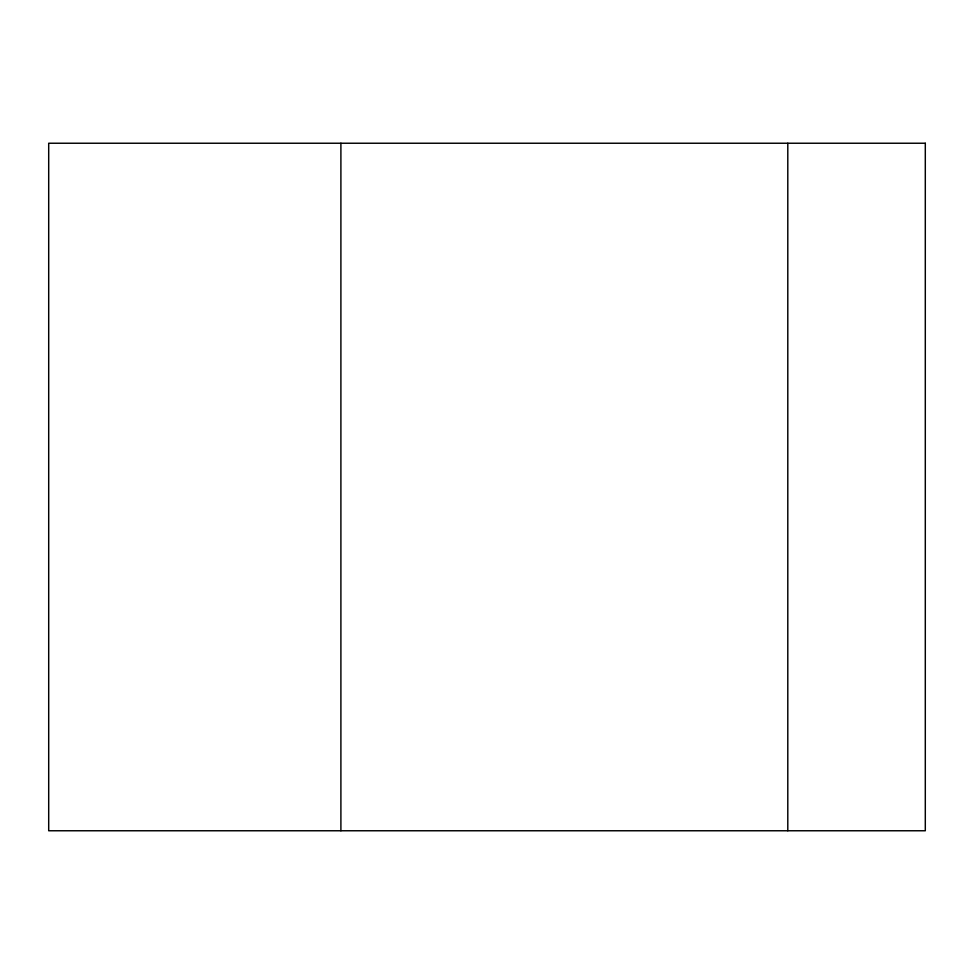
<?xml version="1.0" encoding="UTF-8"?>
<svg xmlns="http://www.w3.org/2000/svg" width="974" height="974" viewBox="0 0 974 974"><rect width="100%" height="100%" fill="white"/><g stroke="black" fill="none" stroke-linecap="round" stroke-linejoin="round"><path stroke-width="1.46" d="M787.796 143.239L787.796 830.761M340.9 143.239L340.9 830.761M925.3 143.239L48.7 143.239L48.7 830.761L925.3 830.761L925.3 143.239"/></g></svg>
